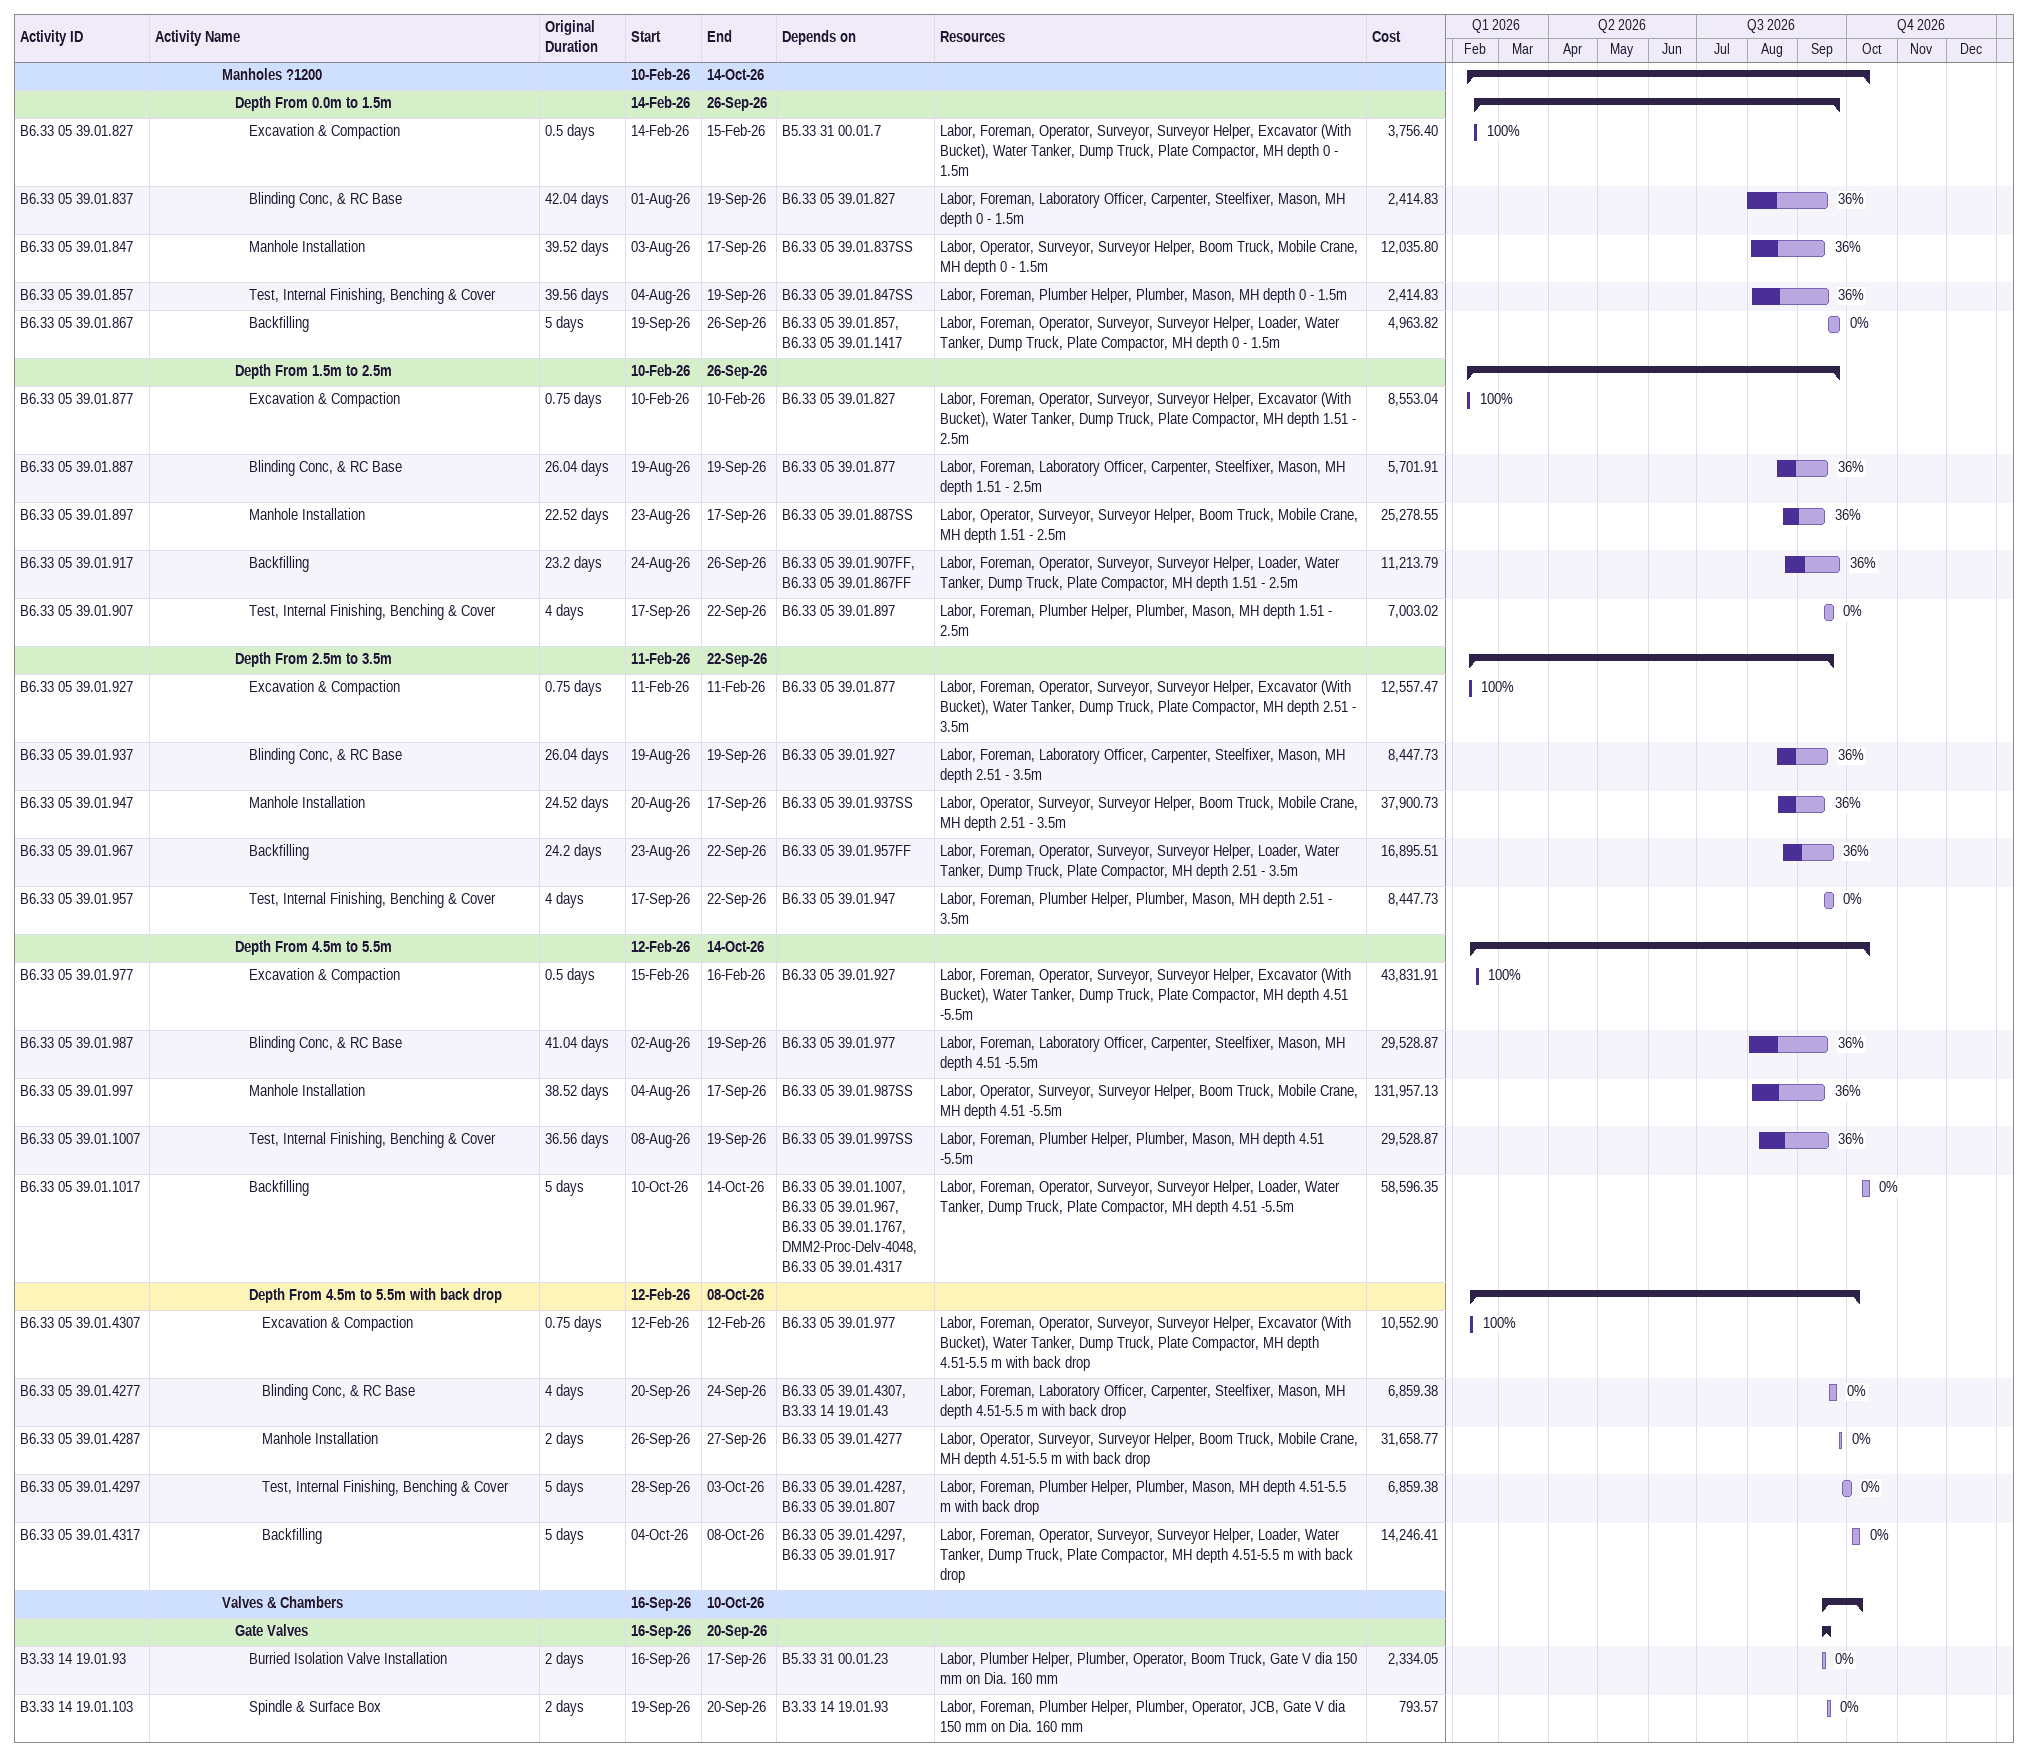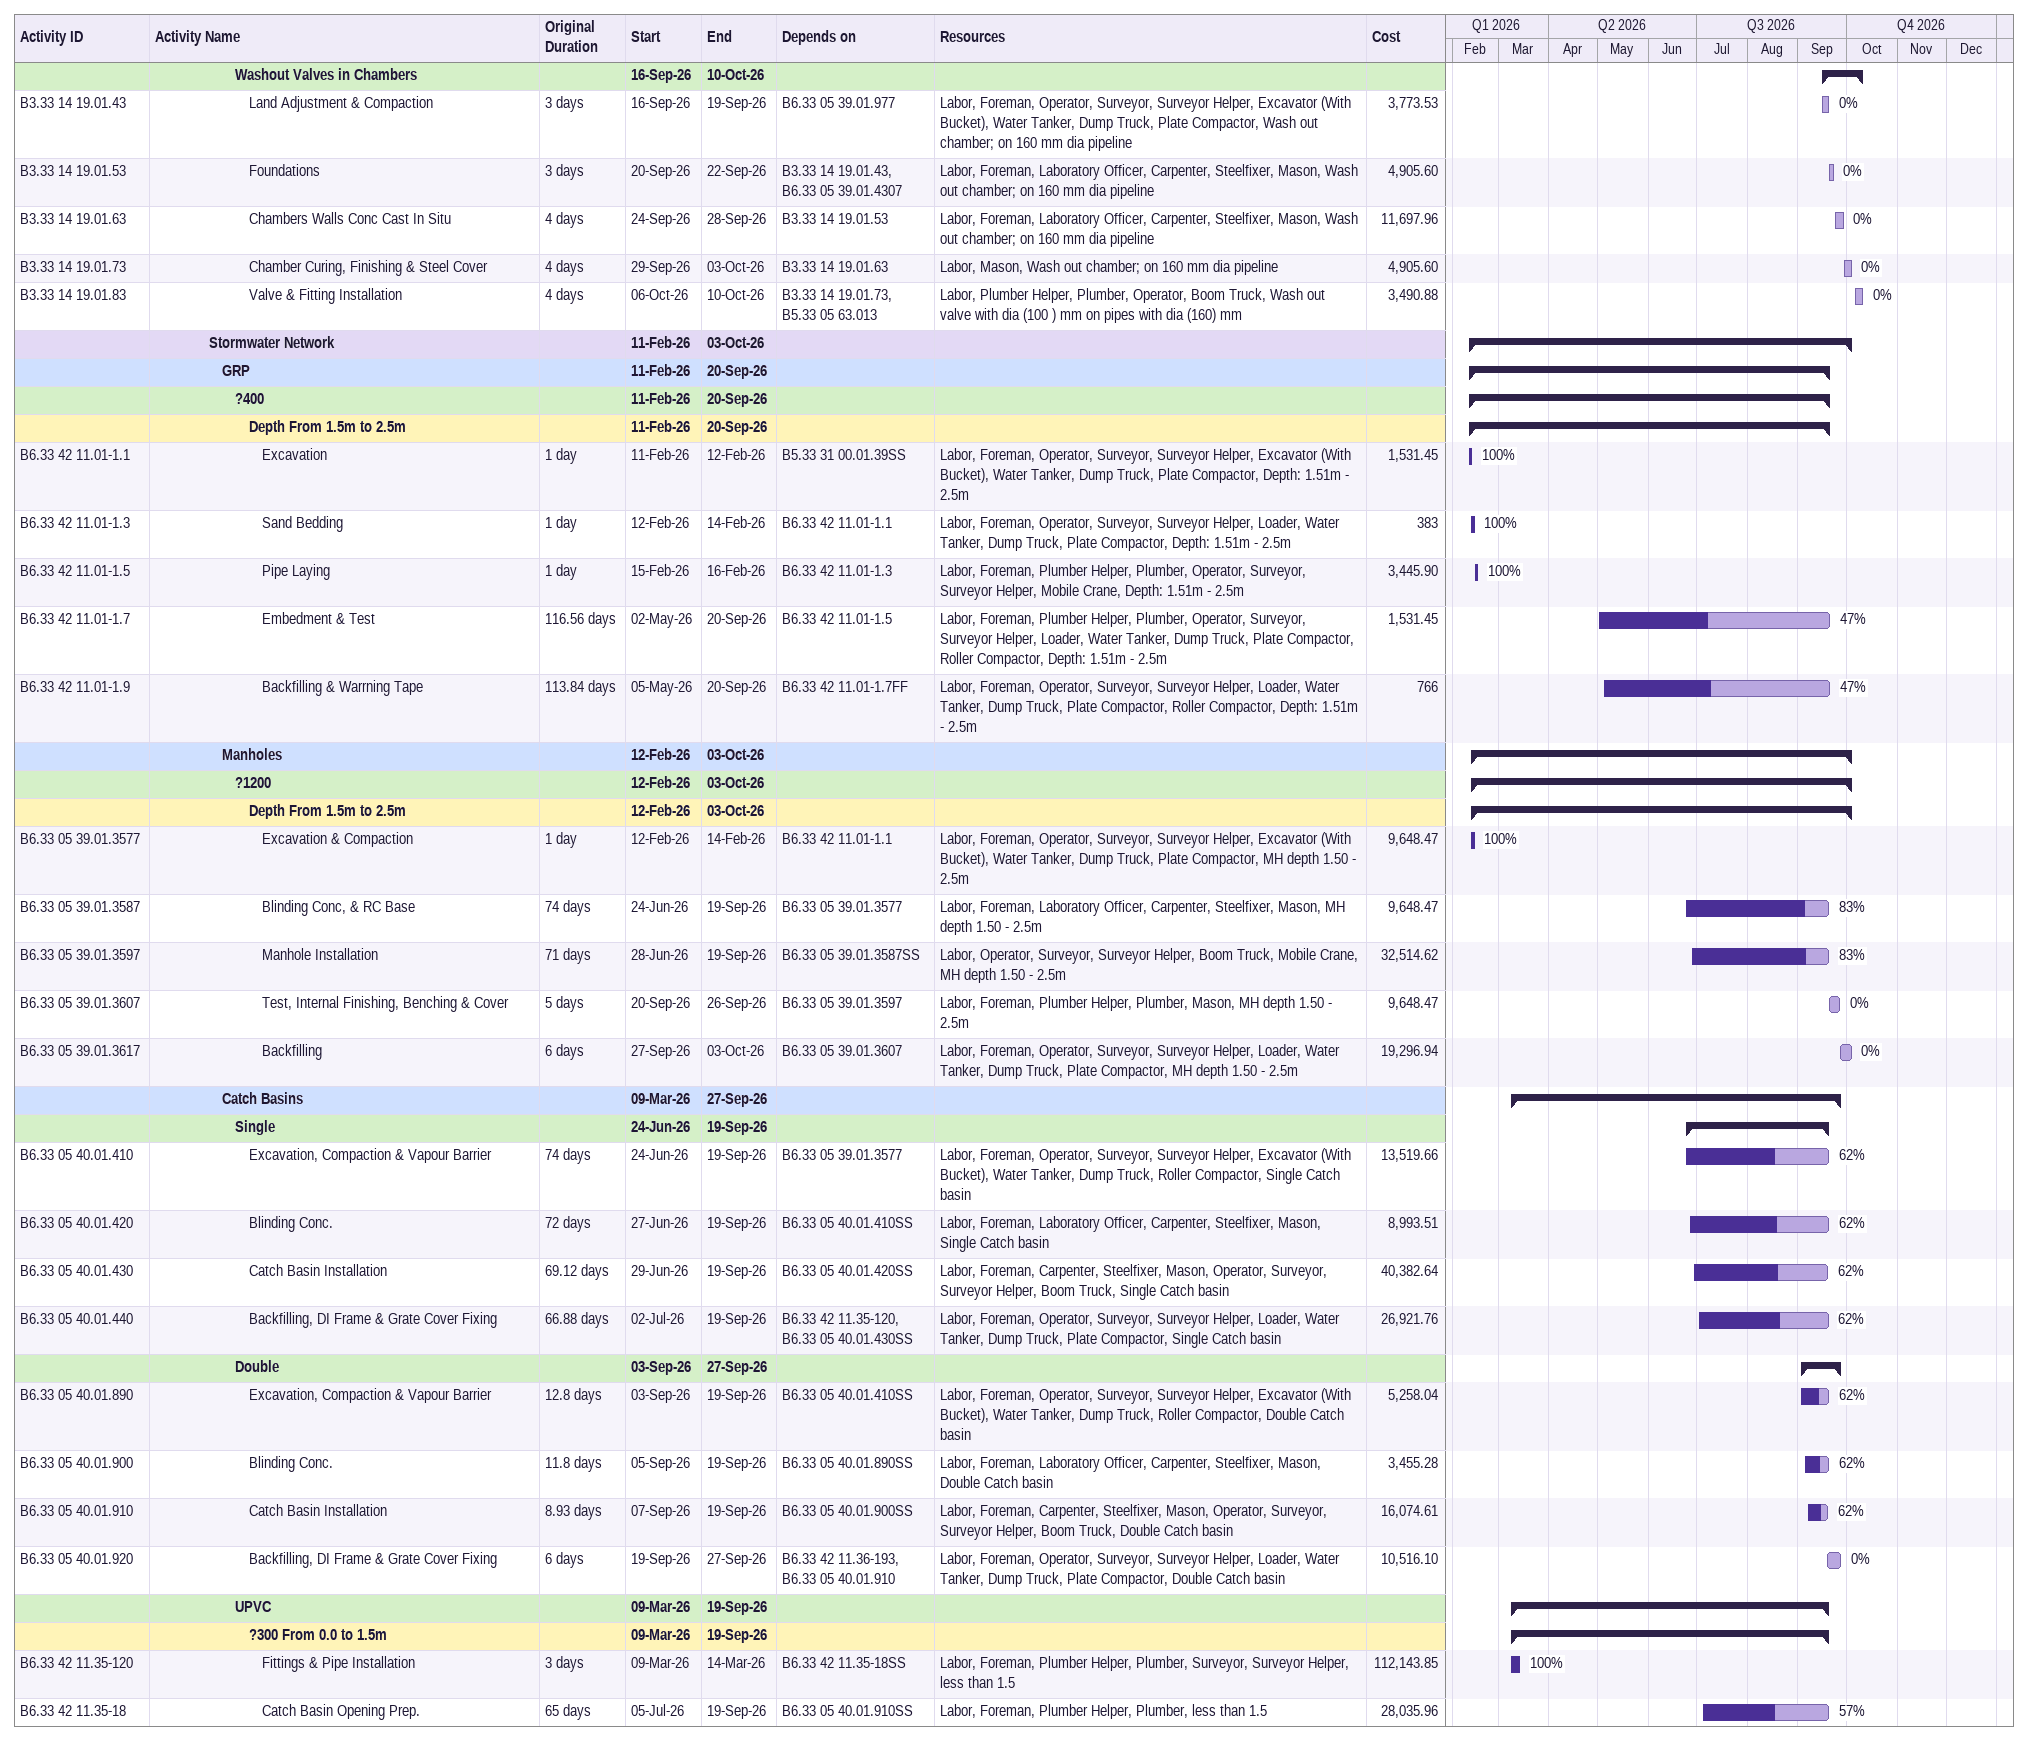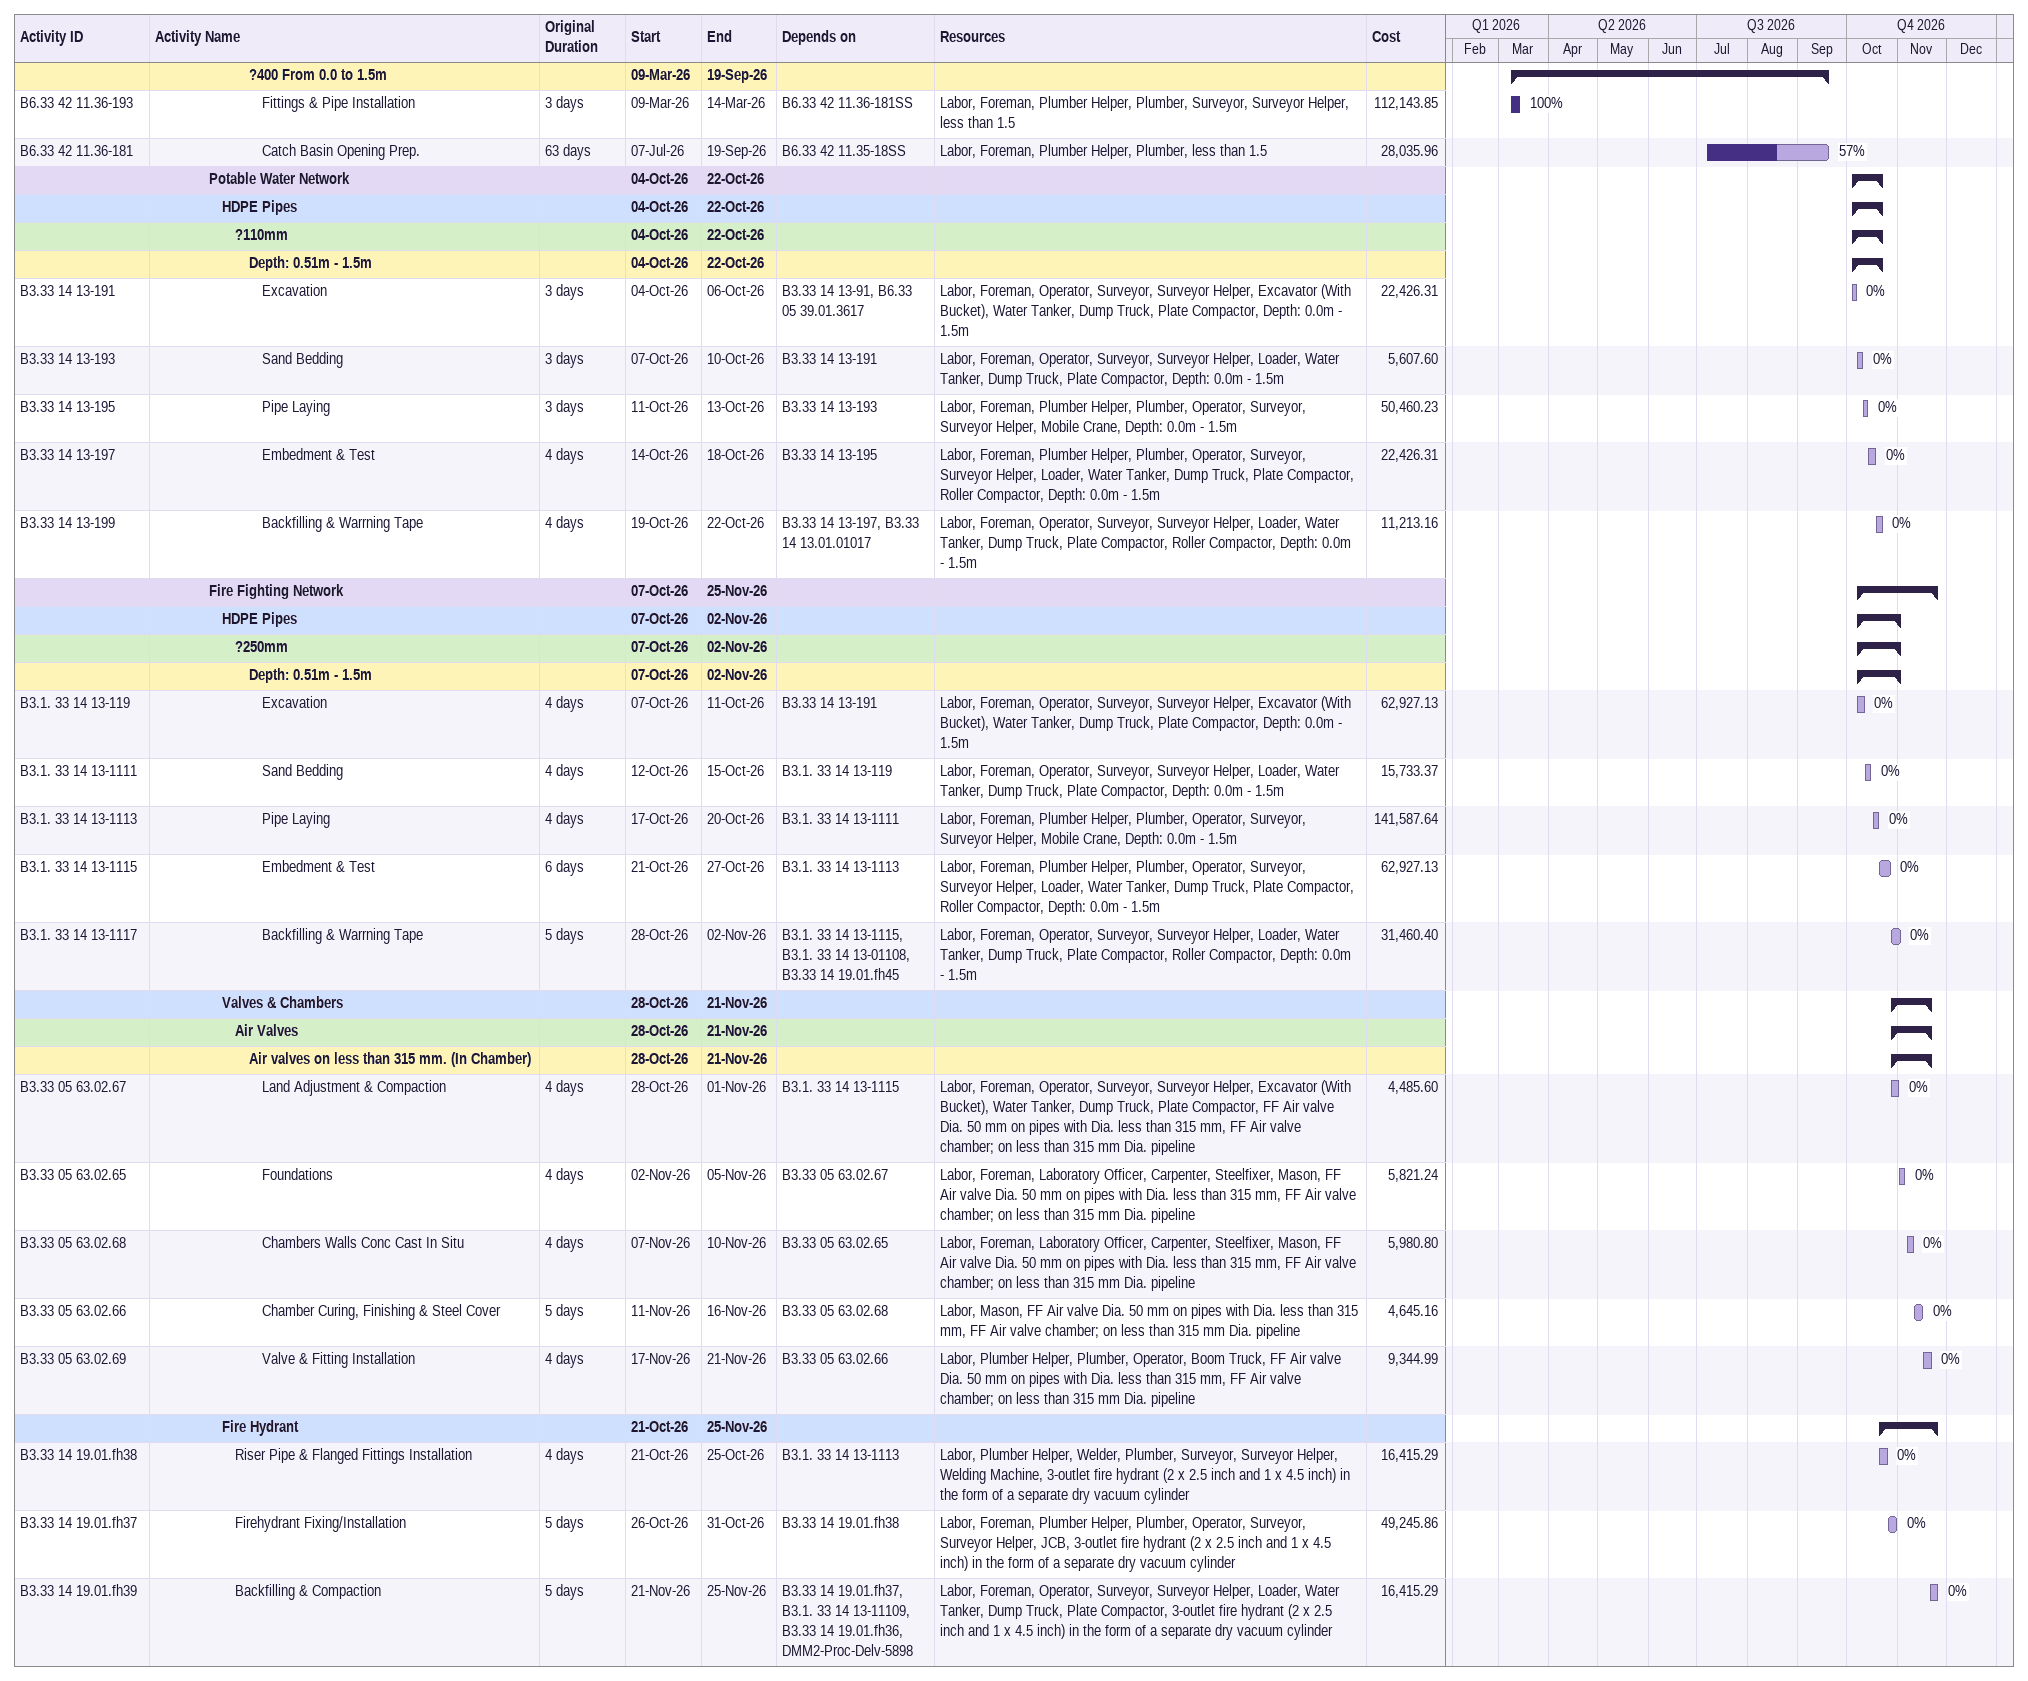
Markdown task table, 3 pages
| ID | Level | Task | Original duration | Start | Finish | Predecessors | Resources | % complete | Cost |
|---|---|---|---|---|---|---|---|---|---|
|  | 6 | **Manholes ?1200** |  | 2026-02-10 | 2026-10-14 |  |  |  |  |
|  | 7 | **Depth From 0.0m to 1.5m** |  | 2026-02-14 | 2026-09-26 |  |  |  |  |
| B6.33 05 39.01.827 | 8 | Excavation & Compaction | 0.5d | 2026-02-14 | 2026-02-15 | B5.33 31 00.01.7 | Labor, Foreman, Operator, Surveyor, Surveyor Helper, Excavator (With Bucket), Water Tanker, Dump Truck, Plate Compactor, MH depth 0 - 1.5m | 100 | 3756.40 |
| B6.33 05 39.01.837 | 8 | Blinding Conc, & RC Base | 42.04d | 2026-08-01 | 2026-09-19 | B6.33 05 39.01.827 | Labor, Foreman, Laboratory Officer, Carpenter, Steelfixer, Mason, MH depth 0 - 1.5m | 36 | 2414.83 |
| B6.33 05 39.01.847 | 8 | Manhole Installation | 39.52d | 2026-08-03 | 2026-09-17 | B6.33 05 39.01.837SS | Labor, Operator, Surveyor, Surveyor Helper, Boom Truck, Mobile Crane, MH depth 0 - 1.5m | 36 | 12035.80 |
| B6.33 05 39.01.857 | 8 | Test, Internal Finishing, Benching & Cover | 39.56d | 2026-08-04 | 2026-09-19 | B6.33 05 39.01.847SS | Labor, Foreman, Plumber Helper, Plumber, Mason, MH depth 0 - 1.5m | 36 | 2414.83 |
| B6.33 05 39.01.867 | 8 | Backfilling | 5d | 2026-09-19 | 2026-09-26 | B6.33 05 39.01.857, B6.33 05 39.01.1417 | Labor, Foreman, Operator, Surveyor, Surveyor Helper, Loader, Water Tanker, Dump Truck, Plate Compactor, MH depth 0 - 1.5m | 0 | 4963.82 |
|  | 7 | **Depth From 1.5m to 2.5m** |  | 2026-02-10 | 2026-09-26 |  |  |  |  |
| B6.33 05 39.01.877 | 8 | Excavation & Compaction | 0.75d | 2026-02-10 | 2026-02-10 | B6.33 05 39.01.827 | Labor, Foreman, Operator, Surveyor, Surveyor Helper, Excavator (With Bucket), Water Tanker, Dump Truck, Plate Compactor, MH depth 1.51 - 2.5m | 100 | 8553.04 |
| B6.33 05 39.01.887 | 8 | Blinding Conc, & RC Base | 26.04d | 2026-08-19 | 2026-09-19 | B6.33 05 39.01.877 | Labor, Foreman, Laboratory Officer, Carpenter, Steelfixer, Mason, MH depth 1.51 - 2.5m | 36 | 5701.91 |
| B6.33 05 39.01.897 | 8 | Manhole Installation | 22.52d | 2026-08-23 | 2026-09-17 | B6.33 05 39.01.887SS | Labor, Operator, Surveyor, Surveyor Helper, Boom Truck, Mobile Crane, MH depth 1.51 - 2.5m | 36 | 25278.55 |
| B6.33 05 39.01.917 | 8 | Backfilling | 23.2d | 2026-08-24 | 2026-09-26 | B6.33 05 39.01.907FF, B6.33 05 39.01.867FF | Labor, Foreman, Operator, Surveyor, Surveyor Helper, Loader, Water Tanker, Dump Truck, Plate Compactor, MH depth 1.51 - 2.5m | 36 | 11213.79 |
| B6.33 05 39.01.907 | 8 | Test, Internal Finishing, Benching & Cover | 4d | 2026-09-17 | 2026-09-22 | B6.33 05 39.01.897 | Labor, Foreman, Plumber Helper, Plumber, Mason, MH depth 1.51 - 2.5m | 0 | 7003.02 |
|  | 7 | **Depth From 2.5m to 3.5m** |  | 2026-02-11 | 2026-09-22 |  |  |  |  |
| B6.33 05 39.01.927 | 8 | Excavation & Compaction | 0.75d | 2026-02-11 | 2026-02-11 | B6.33 05 39.01.877 | Labor, Foreman, Operator, Surveyor, Surveyor Helper, Excavator (With Bucket), Water Tanker, Dump Truck, Plate Compactor, MH depth 2.51 - 3.5m | 100 | 12557.47 |
| B6.33 05 39.01.937 | 8 | Blinding Conc, & RC Base | 26.04d | 2026-08-19 | 2026-09-19 | B6.33 05 39.01.927 | Labor, Foreman, Laboratory Officer, Carpenter, Steelfixer, Mason, MH depth 2.51 - 3.5m | 36 | 8447.73 |
| B6.33 05 39.01.947 | 8 | Manhole Installation | 24.52d | 2026-08-20 | 2026-09-17 | B6.33 05 39.01.937SS | Labor, Operator, Surveyor, Surveyor Helper, Boom Truck, Mobile Crane, MH depth 2.51 - 3.5m | 36 | 37900.73 |
| B6.33 05 39.01.967 | 8 | Backfilling | 24.2d | 2026-08-23 | 2026-09-22 | B6.33 05 39.01.957FF | Labor, Foreman, Operator, Surveyor, Surveyor Helper, Loader, Water Tanker, Dump Truck, Plate Compactor, MH depth 2.51 - 3.5m | 36 | 16895.51 |
| B6.33 05 39.01.957 | 8 | Test, Internal Finishing, Benching & Cover | 4d | 2026-09-17 | 2026-09-22 | B6.33 05 39.01.947 | Labor, Foreman, Plumber Helper, Plumber, Mason, MH depth 2.51 - 3.5m | 0 | 8447.73 |
|  | 7 | **Depth From 4.5m to 5.5m** |  | 2026-02-12 | 2026-10-14 |  |  |  |  |
| B6.33 05 39.01.977 | 8 | Excavation & Compaction | 0.5d | 2026-02-15 | 2026-02-16 | B6.33 05 39.01.927 | Labor, Foreman, Operator, Surveyor, Surveyor Helper, Excavator (With Bucket), Water Tanker, Dump Truck, Plate Compactor, MH depth 4.51 -5.5m | 100 | 43831.91 |
| B6.33 05 39.01.987 | 8 | Blinding Conc, & RC Base | 41.04d | 2026-08-02 | 2026-09-19 | B6.33 05 39.01.977 | Labor, Foreman, Laboratory Officer, Carpenter, Steelfixer, Mason, MH depth 4.51 -5.5m | 36 | 29528.87 |
| B6.33 05 39.01.997 | 8 | Manhole Installation | 38.52d | 2026-08-04 | 2026-09-17 | B6.33 05 39.01.987SS | Labor, Operator, Surveyor, Surveyor Helper, Boom Truck, Mobile Crane, MH depth 4.51 -5.5m | 36 | 131957.13 |
| B6.33 05 39.01.1007 | 8 | Test, Internal Finishing, Benching & Cover | 36.56d | 2026-08-08 | 2026-09-19 | B6.33 05 39.01.997SS | Labor, Foreman, Plumber Helper, Plumber, Mason, MH depth 4.51 -5.5m | 36 | 29528.87 |
| B6.33 05 39.01.1017 | 8 | Backfilling | 5d | 2026-10-10 | 2026-10-14 | B6.33 05 39.01.1007, B6.33 05 39.01.967, B6.33 05 39.01.1767, DMM2-Proc-Delv-4048, B6.33 05 39.01.4317 | Labor, Foreman, Operator, Surveyor, Surveyor Helper, Loader, Water Tanker, Dump Truck, Plate Compactor, MH depth 4.51 -5.5m | 0 | 58596.35 |
|  | 8 | **Depth From 4.5m to 5.5m with back drop** |  | 2026-02-12 | 2026-10-08 |  |  |  |  |
| B6.33 05 39.01.4307 | 9 | Excavation & Compaction | 0.75d | 2026-02-12 | 2026-02-12 | B6.33 05 39.01.977 | Labor, Foreman, Operator, Surveyor, Surveyor Helper, Excavator (With Bucket), Water Tanker, Dump Truck, Plate Compactor, MH depth 4.51-5.5 m with back drop | 100 | 10552.90 |
| B6.33 05 39.01.4277 | 9 | Blinding Conc, & RC Base | 4d | 2026-09-20 | 2026-09-24 | B6.33 05 39.01.4307, B3.33 14 19.01.43 | Labor, Foreman, Laboratory Officer, Carpenter, Steelfixer, Mason, MH depth 4.51-5.5 m with back drop | 0 | 6859.38 |
| B6.33 05 39.01.4287 | 9 | Manhole Installation | 2d | 2026-09-26 | 2026-09-27 | B6.33 05 39.01.4277 | Labor, Operator, Surveyor, Surveyor Helper, Boom Truck, Mobile Crane, MH depth 4.51-5.5 m with back drop | 0 | 31658.77 |
| B6.33 05 39.01.4297 | 9 | Test, Internal Finishing, Benching & Cover | 5d | 2026-09-28 | 2026-10-03 | B6.33 05 39.01.4287, B6.33 05 39.01.807 | Labor, Foreman, Plumber Helper, Plumber, Mason, MH depth 4.51-5.5 m with back drop | 0 | 6859.38 |
| B6.33 05 39.01.4317 | 9 | Backfilling | 5d | 2026-10-04 | 2026-10-08 | B6.33 05 39.01.4297, B6.33 05 39.01.917 | Labor, Foreman, Operator, Surveyor, Surveyor Helper, Loader, Water Tanker, Dump Truck, Plate Compactor, MH depth 4.51-5.5 m with back drop | 0 | 14246.41 |
|  | 6 | **Valves & Chambers** |  | 2026-09-16 | 2026-10-10 |  |  |  |  |
|  | 7 | **Gate Valves** |  | 2026-09-16 | 2026-09-20 |  |  |  |  |
| B3.33 14 19.01.93 | 8 | Burried Isolation Valve Installation | 2d | 2026-09-16 | 2026-09-17 | B5.33 31 00.01.23 | Labor, Plumber Helper, Plumber, Operator, Boom Truck, Gate V dia 150 mm on Dia. 160 mm | 0 | 2334.05 |
| B3.33 14 19.01.103 | 8 | Spindle & Surface Box | 2d | 2026-09-19 | 2026-09-20 | B3.33 14 19.01.93 | Labor, Foreman, Plumber Helper, Plumber, Operator, JCB, Gate V dia 150 mm on Dia. 160 mm | 0 | 793.57 |
|  | 7 | **Washout Valves in Chambers** |  | 2026-09-16 | 2026-10-10 |  |  |  |  |
| B3.33 14 19.01.43 | 8 | Land Adjustment & Compaction | 3d | 2026-09-16 | 2026-09-19 | B6.33 05 39.01.977 | Labor, Foreman, Operator, Surveyor, Surveyor Helper, Excavator (With Bucket), Water Tanker, Dump Truck, Plate Compactor, Wash out chamber; on 160 mm dia pipeline | 0 | 3773.53 |
| B3.33 14 19.01.53 | 8 | Foundations | 3d | 2026-09-20 | 2026-09-22 | B3.33 14 19.01.43, B6.33 05 39.01.4307 | Labor, Foreman, Laboratory Officer, Carpenter, Steelfixer, Mason, Wash out chamber; on 160 mm dia pipeline | 0 | 4905.60 |
| B3.33 14 19.01.63 | 8 | Chambers Walls Conc Cast In Situ | 4d | 2026-09-24 | 2026-09-28 | B3.33 14 19.01.53 | Labor, Foreman, Laboratory Officer, Carpenter, Steelfixer, Mason, Wash out chamber; on 160 mm dia pipeline | 0 | 11697.96 |
| B3.33 14 19.01.73 | 8 | Chamber Curing, Finishing & Steel Cover | 4d | 2026-09-29 | 2026-10-03 | B3.33 14 19.01.63 | Labor, Mason, Wash out chamber; on 160 mm dia pipeline | 0 | 4905.60 |
| B3.33 14 19.01.83 | 8 | Valve & Fitting Installation | 4d | 2026-10-06 | 2026-10-10 | B3.33 14 19.01.73, B5.33 05 63.013 | Labor, Plumber Helper, Plumber, Operator, Boom Truck, Wash out valve with dia (100 ) mm on pipes with dia (160) mm | 0 | 3490.88 |
|  | 5 | **Stormwater Network** |  | 2026-02-11 | 2026-10-03 |  |  |  |  |
|  | 6 | **GRP** |  | 2026-02-11 | 2026-09-20 |  |  |  |  |
|  | 7 | **?400** |  | 2026-02-11 | 2026-09-20 |  |  |  |  |
|  | 8 | **Depth From 1.5m to 2.5m** |  | 2026-02-11 | 2026-09-20 |  |  |  |  |
| B6.33 42 11.01-1.1 | 9 | Excavation | 1d | 2026-02-11 | 2026-02-12 | B5.33 31 00.01.39SS | Labor, Foreman, Operator, Surveyor, Surveyor Helper, Excavator (With Bucket), Water Tanker, Dump Truck, Plate Compactor, Depth: 1.51m - 2.5m | 100 | 1531.45 |
| B6.33 42 11.01-1.3 | 9 | Sand Bedding | 1d | 2026-02-12 | 2026-02-14 | B6.33 42 11.01-1.1 | Labor, Foreman, Operator, Surveyor, Surveyor Helper, Loader, Water Tanker, Dump Truck, Plate Compactor, Depth: 1.51m - 2.5m | 100 | 383 |
| B6.33 42 11.01-1.5 | 9 | Pipe Laying | 1d | 2026-02-15 | 2026-02-16 | B6.33 42 11.01-1.3 | Labor, Foreman, Plumber Helper, Plumber, Operator, Surveyor, Surveyor Helper, Mobile Crane, Depth: 1.51m - 2.5m | 100 | 3445.90 |
| B6.33 42 11.01-1.7 | 9 | Embedment & Test | 116.56d | 2026-05-02 | 2026-09-20 | B6.33 42 11.01-1.5 | Labor, Foreman, Plumber Helper, Plumber, Operator, Surveyor, Surveyor Helper, Loader, Water Tanker, Dump Truck, Plate Compactor, Roller Compactor, Depth: 1.51m - 2.5m | 47 | 1531.45 |
| B6.33 42 11.01-1.9 | 9 | Backfilling & Warrning Tape | 113.84d | 2026-05-05 | 2026-09-20 | B6.33 42 11.01-1.7FF | Labor, Foreman, Operator, Surveyor, Surveyor Helper, Loader, Water Tanker, Dump Truck, Plate Compactor, Roller Compactor, Depth: 1.51m - 2.5m | 47 | 766 |
|  | 6 | **Manholes** |  | 2026-02-12 | 2026-10-03 |  |  |  |  |
|  | 7 | **?1200** |  | 2026-02-12 | 2026-10-03 |  |  |  |  |
|  | 8 | **Depth From 1.5m to 2.5m** |  | 2026-02-12 | 2026-10-03 |  |  |  |  |
| B6.33 05 39.01.3577 | 9 | Excavation & Compaction | 1d | 2026-02-12 | 2026-02-14 | B6.33 42 11.01-1.1 | Labor, Foreman, Operator, Surveyor, Surveyor Helper, Excavator (With Bucket), Water Tanker, Dump Truck, Plate Compactor, MH depth 1.50 - 2.5m | 100 | 9648.47 |
| B6.33 05 39.01.3587 | 9 | Blinding Conc, & RC Base | 74d | 2026-06-24 | 2026-09-19 | B6.33 05 39.01.3577 | Labor, Foreman, Laboratory Officer, Carpenter, Steelfixer, Mason, MH depth 1.50 - 2.5m | 83 | 9648.47 |
| B6.33 05 39.01.3597 | 9 | Manhole Installation | 71d | 2026-06-28 | 2026-09-19 | B6.33 05 39.01.3587SS | Labor, Operator, Surveyor, Surveyor Helper, Boom Truck, Mobile Crane, MH depth 1.50 - 2.5m | 83 | 32514.62 |
| B6.33 05 39.01.3607 | 9 | Test, Internal Finishing, Benching & Cover | 5d | 2026-09-20 | 2026-09-26 | B6.33 05 39.01.3597 | Labor, Foreman, Plumber Helper, Plumber, Mason, MH depth 1.50 - 2.5m | 0 | 9648.47 |
| B6.33 05 39.01.3617 | 9 | Backfilling | 6d | 2026-09-27 | 2026-10-03 | B6.33 05 39.01.3607 | Labor, Foreman, Operator, Surveyor, Surveyor Helper, Loader, Water Tanker, Dump Truck, Plate Compactor, MH depth 1.50 - 2.5m | 0 | 19296.94 |
|  | 6 | **Catch Basins** |  | 2026-03-09 | 2026-09-27 |  |  |  |  |
|  | 7 | **Single** |  | 2026-06-24 | 2026-09-19 |  |  |  |  |
| B6.33 05 40.01.410 | 8 | Excavation, Compaction & Vapour Barrier | 74d | 2026-06-24 | 2026-09-19 | B6.33 05 39.01.3577 | Labor, Foreman, Operator, Surveyor, Surveyor Helper, Excavator (With Bucket), Water Tanker, Dump Truck, Roller Compactor, Single Catch basin | 62 | 13519.66 |
| B6.33 05 40.01.420 | 8 | Blinding Conc. | 72d | 2026-06-27 | 2026-09-19 | B6.33 05 40.01.410SS | Labor, Foreman, Laboratory Officer, Carpenter, Steelfixer, Mason, Single Catch basin | 62 | 8993.51 |
| B6.33 05 40.01.430 | 8 | Catch Basin Installation | 69.12d | 2026-06-29 | 2026-09-19 | B6.33 05 40.01.420SS | Labor, Foreman, Carpenter, Steelfixer, Mason, Operator, Surveyor, Surveyor Helper, Boom Truck, Single Catch basin | 62 | 40382.64 |
| B6.33 05 40.01.440 | 8 | Backfilling, DI Frame & Grate Cover Fixing | 66.88d | 2026-07-02 | 2026-09-19 | B6.33 42 11.35-120, B6.33 05 40.01.430SS | Labor, Foreman, Operator, Surveyor, Surveyor Helper, Loader, Water Tanker, Dump Truck, Plate Compactor, Single Catch basin | 62 | 26921.76 |
|  | 7 | **Double** |  | 2026-09-03 | 2026-09-27 |  |  |  |  |
| B6.33 05 40.01.890 | 8 | Excavation, Compaction & Vapour Barrier | 12.8d | 2026-09-03 | 2026-09-19 | B6.33 05 40.01.410SS | Labor, Foreman, Operator, Surveyor, Surveyor Helper, Excavator (With Bucket), Water Tanker, Dump Truck, Roller Compactor, Double Catch basin | 62 | 5258.04 |
| B6.33 05 40.01.900 | 8 | Blinding Conc. | 11.8d | 2026-09-05 | 2026-09-19 | B6.33 05 40.01.890SS | Labor, Foreman, Laboratory Officer, Carpenter, Steelfixer, Mason, Double Catch basin | 62 | 3455.28 |
| B6.33 05 40.01.910 | 8 | Catch Basin Installation | 8.93d | 2026-09-07 | 2026-09-19 | B6.33 05 40.01.900SS | Labor, Foreman, Carpenter, Steelfixer, Mason, Operator, Surveyor, Surveyor Helper, Boom Truck, Double Catch basin | 62 | 16074.61 |
| B6.33 05 40.01.920 | 8 | Backfilling, DI Frame & Grate Cover Fixing | 6d | 2026-09-19 | 2026-09-27 | B6.33 42 11.36-193, B6.33 05 40.01.910 | Labor, Foreman, Operator, Surveyor, Surveyor Helper, Loader, Water Tanker, Dump Truck, Plate Compactor, Double Catch basin | 0 | 10516.10 |
|  | 7 | **UPVC** |  | 2026-03-09 | 2026-09-19 |  |  |  |  |
|  | 8 | **?300 From 0.0 to 1.5m** |  | 2026-03-09 | 2026-09-19 |  |  |  |  |
| B6.33 42 11.35-120 | 9 | Fittings & Pipe Installation | 3d | 2026-03-09 | 2026-03-14 | B6.33 42 11.35-18SS | Labor, Foreman, Plumber Helper, Plumber, Surveyor, Surveyor Helper, less than 1.5 | 100 | 112143.85 |
| B6.33 42 11.35-18 | 9 | Catch Basin Opening Prep. | 65d | 2026-07-05 | 2026-09-19 | B6.33 05 40.01.910SS | Labor, Foreman, Plumber Helper, Plumber, less than 1.5 | 57 | 28035.96 |
|  | 8 | **?400 From 0.0 to 1.5m** |  | 2026-03-09 | 2026-09-19 |  |  |  |  |
| B6.33 42 11.36-193 | 9 | Fittings & Pipe Installation | 3d | 2026-03-09 | 2026-03-14 | B6.33 42 11.36-181SS | Labor, Foreman, Plumber Helper, Plumber, Surveyor, Surveyor Helper, less than 1.5 | 100 | 112143.85 |
| B6.33 42 11.36-181 | 9 | Catch Basin Opening Prep. | 63d | 2026-07-07 | 2026-09-19 | B6.33 42 11.35-18SS | Labor, Foreman, Plumber Helper, Plumber, less than 1.5 | 57 | 28035.96 |
|  | 5 | **Potable Water Network** |  | 2026-10-04 | 2026-10-22 |  |  |  |  |
|  | 6 | **HDPE Pipes** |  | 2026-10-04 | 2026-10-22 |  |  |  |  |
|  | 7 | **?110mm** |  | 2026-10-04 | 2026-10-22 |  |  |  |  |
|  | 8 | **Depth: 0.51m - 1.5m** |  | 2026-10-04 | 2026-10-22 |  |  |  |  |
| B3.33 14 13-191 | 9 | Excavation | 3d | 2026-10-04 | 2026-10-06 | B3.33 14 13-91, B6.33 05 39.01.3617 | Labor, Foreman, Operator, Surveyor, Surveyor Helper, Excavator (With Bucket), Water Tanker, Dump Truck, Plate Compactor, Depth: 0.0m - 1.5m | 0 | 22426.31 |
| B3.33 14 13-193 | 9 | Sand Bedding | 3d | 2026-10-07 | 2026-10-10 | B3.33 14 13-191 | Labor, Foreman, Operator, Surveyor, Surveyor Helper, Loader, Water Tanker, Dump Truck, Plate Compactor, Depth: 0.0m - 1.5m | 0 | 5607.60 |
| B3.33 14 13-195 | 9 | Pipe Laying | 3d | 2026-10-11 | 2026-10-13 | B3.33 14 13-193 | Labor, Foreman, Plumber Helper, Plumber, Operator, Surveyor, Surveyor Helper, Mobile Crane, Depth: 0.0m - 1.5m | 0 | 50460.23 |
| B3.33 14 13-197 | 9 | Embedment & Test | 4d | 2026-10-14 | 2026-10-18 | B3.33 14 13-195 | Labor, Foreman, Plumber Helper, Plumber, Operator, Surveyor, Surveyor Helper, Loader, Water Tanker, Dump Truck, Plate Compactor, Roller Compactor, Depth: 0.0m - 1.5m | 0 | 22426.31 |
| B3.33 14 13-199 | 9 | Backfilling & Warrning Tape | 4d | 2026-10-19 | 2026-10-22 | B3.33 14 13-197, B3.33 14 13.01.01017 | Labor, Foreman, Operator, Surveyor, Surveyor Helper, Loader, Water Tanker, Dump Truck, Plate Compactor, Roller Compactor, Depth: 0.0m - 1.5m | 0 | 11213.16 |
|  | 5 | **Fire Fighting Network** |  | 2026-10-07 | 2026-11-25 |  |  |  |  |
|  | 6 | **HDPE Pipes** |  | 2026-10-07 | 2026-11-02 |  |  |  |  |
|  | 7 | **?250mm** |  | 2026-10-07 | 2026-11-02 |  |  |  |  |
|  | 8 | **Depth: 0.51m - 1.5m** |  | 2026-10-07 | 2026-11-02 |  |  |  |  |
| B3.1. 33 14 13-119 | 9 | Excavation | 4d | 2026-10-07 | 2026-10-11 | B3.33 14 13-191 | Labor, Foreman, Operator, Surveyor, Surveyor Helper, Excavator (With Bucket), Water Tanker, Dump Truck, Plate Compactor, Depth: 0.0m - 1.5m | 0 | 62927.13 |
| B3.1. 33 14 13-1111 | 9 | Sand Bedding | 4d | 2026-10-12 | 2026-10-15 | B3.1. 33 14 13-119 | Labor, Foreman, Operator, Surveyor, Surveyor Helper, Loader, Water Tanker, Dump Truck, Plate Compactor, Depth: 0.0m - 1.5m | 0 | 15733.37 |
| B3.1. 33 14 13-1113 | 9 | Pipe Laying | 4d | 2026-10-17 | 2026-10-20 | B3.1. 33 14 13-1111 | Labor, Foreman, Plumber Helper, Plumber, Operator, Surveyor, Surveyor Helper, Mobile Crane, Depth: 0.0m - 1.5m | 0 | 141587.64 |
| B3.1. 33 14 13-1115 | 9 | Embedment & Test | 6d | 2026-10-21 | 2026-10-27 | B3.1. 33 14 13-1113 | Labor, Foreman, Plumber Helper, Plumber, Operator, Surveyor, Surveyor Helper, Loader, Water Tanker, Dump Truck, Plate Compactor, Roller Compactor, Depth: 0.0m - 1.5m | 0 | 62927.13 |
| B3.1. 33 14 13-1117 | 9 | Backfilling & Warrning Tape | 5d | 2026-10-28 | 2026-11-02 | B3.1. 33 14 13-1115, B3.1. 33 14 13-01108, B3.33 14 19.01.fh45 | Labor, Foreman, Operator, Surveyor, Surveyor Helper, Loader, Water Tanker, Dump Truck, Plate Compactor, Roller Compactor, Depth: 0.0m - 1.5m | 0 | 31460.40 |
|  | 6 | **Valves & Chambers** |  | 2026-10-28 | 2026-11-21 |  |  |  |  |
|  | 7 | **Air Valves** |  | 2026-10-28 | 2026-11-21 |  |  |  |  |
|  | 8 | **Air valves on less than 315 mm. (In Chamber)** |  | 2026-10-28 | 2026-11-21 |  |  |  |  |
| B3.33 05 63.02.67 | 9 | Land Adjustment & Compaction | 4d | 2026-10-28 | 2026-11-01 | B3.1. 33 14 13-1115 | Labor, Foreman, Operator, Surveyor, Surveyor Helper, Excavator (With Bucket), Water Tanker, Dump Truck, Plate Compactor, FF Air valve Dia. 50 mm on pipes with Dia. less than 315 mm, FF Air valve chamber; on less than 315 mm Dia. pipeline | 0 | 4485.60 |
| B3.33 05 63.02.65 | 9 | Foundations | 4d | 2026-11-02 | 2026-11-05 | B3.33 05 63.02.67 | Labor, Foreman, Laboratory Officer, Carpenter, Steelfixer, Mason, FF Air valve Dia. 50 mm on pipes with Dia. less than 315 mm, FF Air valve chamber; on less than 315 mm Dia. pipeline | 0 | 5821.24 |
| B3.33 05 63.02.68 | 9 | Chambers Walls Conc Cast In Situ | 4d | 2026-11-07 | 2026-11-10 | B3.33 05 63.02.65 | Labor, Foreman, Laboratory Officer, Carpenter, Steelfixer, Mason, FF Air valve Dia. 50 mm on pipes with Dia. less than 315 mm, FF Air valve chamber; on less than 315 mm Dia. pipeline | 0 | 5980.80 |
| B3.33 05 63.02.66 | 9 | Chamber Curing, Finishing & Steel Cover | 5d | 2026-11-11 | 2026-11-16 | B3.33 05 63.02.68 | Labor, Mason, FF Air valve Dia. 50 mm on pipes with Dia. less than 315 mm, FF Air valve chamber; on less than 315 mm Dia. pipeline | 0 | 4645.16 |
| B3.33 05 63.02.69 | 9 | Valve & Fitting Installation | 4d | 2026-11-17 | 2026-11-21 | B3.33 05 63.02.66 | Labor, Plumber Helper, Plumber, Operator, Boom Truck, FF Air valve Dia. 50 mm on pipes with Dia. less than 315 mm, FF Air valve chamber; on less than 315 mm Dia. pipeline | 0 | 9344.99 |
|  | 6 | **Fire Hydrant** |  | 2026-10-21 | 2026-11-25 |  |  |  |  |
| B3.33 14 19.01.fh38 | 7 | Riser Pipe & Flanged Fittings Installation | 4d | 2026-10-21 | 2026-10-25 | B3.1. 33 14 13-1113 | Labor, Plumber Helper, Welder, Plumber, Surveyor, Surveyor Helper, Welding Machine, 3-outlet fire hydrant (2 x 2.5 inch and 1 x 4.5 inch) in the form of a separate dry vacuum cylinder | 0 | 16415.29 |
| B3.33 14 19.01.fh37 | 7 | Firehydrant Fixing/Installation | 5d | 2026-10-26 | 2026-10-31 | B3.33 14 19.01.fh38 | Labor, Foreman, Plumber Helper, Plumber, Operator, Surveyor, Surveyor Helper, JCB, 3-outlet fire hydrant (2 x 2.5 inch and 1 x 4.5 inch) in the form of a separate dry vacuum cylinder | 0 | 49245.86 |
| B3.33 14 19.01.fh39 | 7 | Backfilling & Compaction | 5d | 2026-11-21 | 2026-11-25 | B3.33 14 19.01.fh37, B3.1. 33 14 13-11109, B3.33 14 19.01.fh36, DMM2-Proc-Delv-5898 | Labor, Foreman, Operator, Surveyor, Surveyor Helper, Loader, Water Tanker, Dump Truck, Plate Compactor, 3-outlet fire hydrant (2 x 2.5 inch and 1 x 4.5 inch) in the form of a separate dry vacuum cylinder | 0 | 16415.29 |
